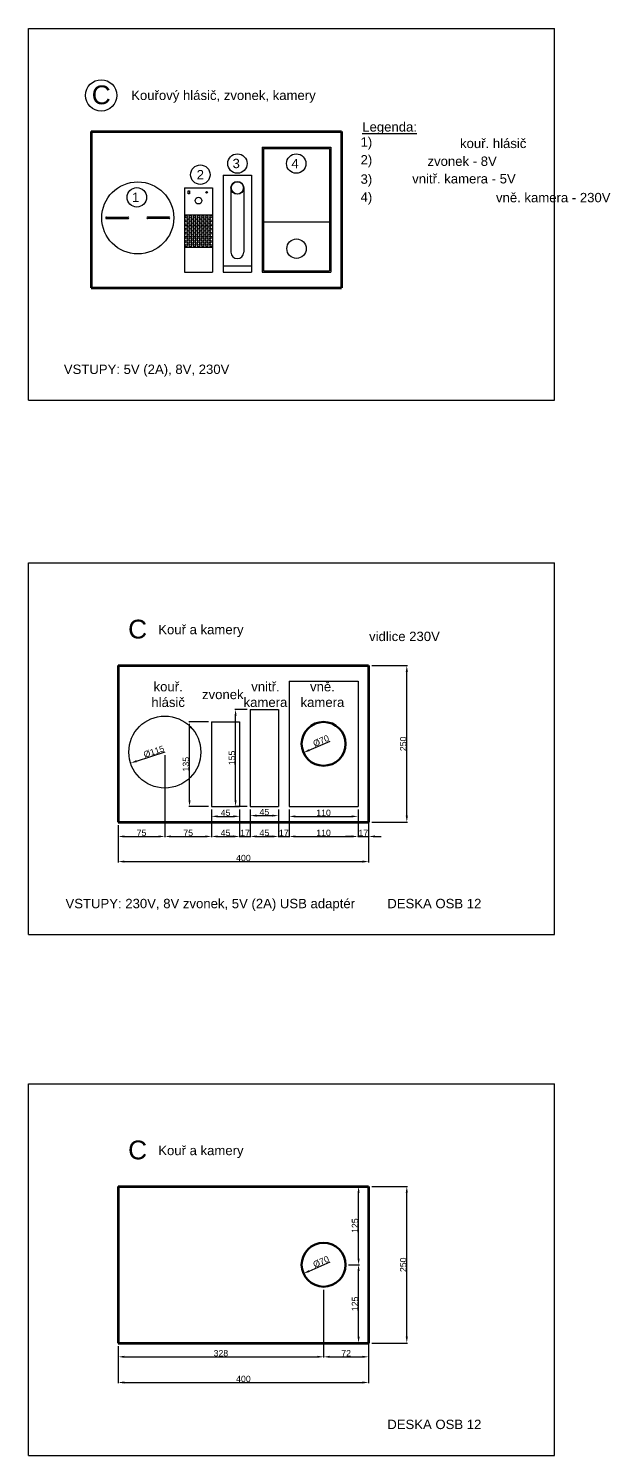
# Model space of a CAD drawing. Header units: millimetres. Extents: x 45156 to 48279, y 3788 to 6068.
# Drawn here: x 47350 to 48279, y 3788 to 6068 of the extents above; entities that cross this region are included whole.
import ezdxf

# ---------------------------------------------------------------- set-up
doc = ezdxf.new("R2010")
doc.units = ezdxf.units.MM
doc.layers.add('koty', color=30, linetype='Continuous')
doc.layers.add('popis', color=2, linetype='Continuous')
doc.layers.add('netisk', color=6, linetype='Continuous', plot=False)
doc.layers.add('osb deska', color=36, linetype='Continuous', lineweight=100)
doc.layers.add('otvory', color=7, linetype='Continuous', lineweight=50)
doc.styles.get("Standard").update_dxf_attribs({"font": 'arial.ttf'})
doc.dimstyles.new('ISO-25', dxfattribs={"dimtxt": 10, "dimasz": 10, "dimexe": 1.25, "dimexo": 5, "dimtad": 1, "dimdec": 0, "dimtxsty": 'Standard', "dimcen": 2.5, "dimadec": 0, "dimazin": 0, "dimtfac": 1, "dimtmove": 0, "dimatfit": 3, "dimfxl": 0, "dimarcsym": 0})

# ---------------------------------------------------------------- blocks, each defined once
blk = doc.blocks.new('*D2')
at = {"layer": 'Defpoints', "color": 0}
for p in [(47893, 5049.9), (47953.9, 5049.9), (47893, 4799.9)]:
    blk.add_point(p, dxfattribs=at)
at = {"layer": 'koty', "color": 0, "lineweight": -2}
for p, q in [((47898, 5049.9), (47955.2, 5049.9)), ((47953.9, 4809.9), (47953.9, 5039.9)), ((47898, 4799.9), (47955.2, 4799.9))]:
    blk.add_line(p, q, dxfattribs=at)
at = {"layer": 'koty', "color": 0}
for points in [[(47955.6, 5039.9), (47952.2, 5039.9), (47953.9, 5049.9)], [(47952.2, 4809.9), (47955.6, 4809.9), (47953.9, 4799.9)]]:
    blk.add_solid(points, dxfattribs=at)
at = {"layer": 'koty', "color": 0, "insert": (47948.2, 4924.9), "char_height": 10, "attachment_point": 5, "rotation": 90}
blk.add_mtext('250', dxfattribs=at)
blk = doc.blocks.new('*D4')
at = {"layer": 'Defpoints', "color": 0}
for p in [(47493, 4799.9), (47893, 4799.9), (47893, 4736.8)]:
    blk.add_point(p, dxfattribs=at)
at = {"layer": 'koty', "color": 0, "lineweight": -2}
for p, q in [((47493, 4794.9), (47493, 4735.5)), ((47893, 4794.9), (47893, 4735.5)), ((47503, 4736.8), (47883, 4736.8))]:
    blk.add_line(p, q, dxfattribs=at)
at = {"layer": 'koty', "color": 0}
for points in [[(47503, 4738.5), (47503, 4735.1), (47493, 4736.8)], [(47883, 4735.1), (47883, 4738.5), (47893, 4736.8)]]:
    blk.add_solid(points, dxfattribs=at)
at = {"layer": 'koty', "color": 0, "insert": (47693, 4742.5), "char_height": 10, "attachment_point": 5}
blk.add_mtext('400', dxfattribs=at)
blk = doc.blocks.new('*D11')
at = {"layer": 'Defpoints', "color": 0}
for p in [(47853.1, 4938.9), (47789, 4910.8)]:
    blk.add_point(p, dxfattribs=at)
at = {"layer": 'koty', "color": 0, "lineweight": -2}
blk.add_line((47798.1, 4914.8), (47831.5, 4929.4), dxfattribs=at)
at = {"layer": 'koty', "color": 0}
blk.add_solid([(47797.4, 4916.4), (47798.8, 4913.3), (47789, 4910.8)], dxfattribs=at)
at = {"layer": 'koty', "color": 0, "insert": (47817, 4929.7), "char_height": 10, "attachment_point": 5, "rotation": 23.6495}
blk.add_mtext('%%c70', dxfattribs=at)
blk = doc.blocks.new('*D22')
at = {"layer": 'Defpoints', "color": 0}
for p in [(47622.3, 4929.4), (47512.8, 4894.2)]:
    blk.add_point(p, dxfattribs=at)
at = {"layer": 'koty', "color": 0, "lineweight": -2}
blk.add_line((47522.3, 4897.3), (47568.2, 4912), dxfattribs=at)
at = {"layer": 'koty', "color": 0}
blk.add_solid([(47521.8, 4898.9), (47522.8, 4895.7), (47512.8, 4894.2)], dxfattribs=at)
at = {"layer": 'koty', "color": 0, "insert": (47550, 4912.5), "char_height": 10, "attachment_point": 5, "rotation": 17.7904}
blk.add_mtext('%%c115', dxfattribs=at)
blk = doc.blocks.new('*D23')
at = {"layer": 'Defpoints', "color": 0}
for p in [(47606.9, 4959.9), (47642, 4959.9), (47642, 4824.9)]:
    blk.add_point(p, dxfattribs=at)
at = {"layer": 'koty', "color": 0, "lineweight": -2}
for p, q in [((47637, 4959.9), (47605.7, 4959.9)), ((47606.9, 4834.9), (47606.9, 4949.9)), ((47637, 4824.9), (47605.7, 4824.9))]:
    blk.add_line(p, q, dxfattribs=at)
at = {"layer": 'koty', "color": 0}
for points in [[(47608.6, 4949.9), (47605.3, 4949.9), (47606.9, 4959.9)], [(47605.3, 4834.9), (47608.6, 4834.9), (47606.9, 4824.9)]]:
    blk.add_solid(points, dxfattribs=at)
at = {"layer": 'koty', "color": 0, "insert": (47601.2, 4892.4), "char_height": 10, "attachment_point": 5, "rotation": 90}
blk.add_mtext('135', dxfattribs=at)
blk = doc.blocks.new('*D24')
at = {"layer": 'Defpoints', "color": 0}
for p in [(47704, 4824.9), (47749, 4824.9), (47749, 4810.2)]:
    blk.add_point(p, dxfattribs=at)
at = {"layer": 'koty', "color": 0, "lineweight": -2}
for p, q in [((47704, 4819.9), (47704, 4809)), ((47714, 4810.2), (47739, 4810.2)), ((47749, 4819.9), (47749, 4809))]:
    blk.add_line(p, q, dxfattribs=at)
at = {"layer": 'koty', "color": 0}
for points in [[(47714, 4811.9), (47714, 4808.6), (47704, 4810.2)], [(47739, 4808.6), (47739, 4811.9), (47749, 4810.2)]]:
    blk.add_solid(points, dxfattribs=at)
at = {"layer": 'koty', "color": 0, "insert": (47726.5, 4815.9), "char_height": 10, "attachment_point": 5}
blk.add_mtext('45', dxfattribs=at)
blk = doc.blocks.new('*D25')
at = {"layer": 'Defpoints', "color": 0}
for p in [(47642, 4824.9), (47687, 4824.9), (47687, 4809.1)]:
    blk.add_point(p, dxfattribs=at)
at = {"layer": 'koty', "color": 0, "lineweight": -2}
for p, q in [((47642, 4819.9), (47642, 4807.8)), ((47687, 4819.9), (47687, 4807.8)), ((47652, 4809.1), (47677, 4809.1))]:
    blk.add_line(p, q, dxfattribs=at)
at = {"layer": 'koty', "color": 0}
for points in [[(47652, 4810.7), (47652, 4807.4), (47642, 4809.1)], [(47677, 4807.4), (47677, 4810.7), (47687, 4809.1)]]:
    blk.add_solid(points, dxfattribs=at)
at = {"layer": 'koty', "color": 0, "insert": (47664.5, 4814.8), "char_height": 10, "attachment_point": 5}
blk.add_mtext('45', dxfattribs=at)
blk = doc.blocks.new('*D26')
at = {"layer": 'Defpoints', "color": 0}
for p in [(47766, 4824.9), (47876, 4824.9), (47876, 4809)]:
    blk.add_point(p, dxfattribs=at)
at = {"layer": 'koty', "color": 0, "lineweight": -2}
for p, q in [((47766, 4819.9), (47766, 4807.7)), ((47876, 4819.9), (47876, 4807.7)), ((47776, 4809), (47866, 4809))]:
    blk.add_line(p, q, dxfattribs=at)
at = {"layer": 'koty', "color": 0}
for points in [[(47776, 4810.6), (47776, 4807.3), (47766, 4809)], [(47866, 4807.3), (47866, 4810.6), (47876, 4809)]]:
    blk.add_solid(points, dxfattribs=at)
at = {"layer": 'koty', "color": 0, "insert": (47821, 4814.7), "char_height": 10, "attachment_point": 5}
blk.add_mtext('110', dxfattribs=at)
blk = doc.blocks.new('*D29')
at = {"layer": 'Defpoints', "color": 0}
for p in [(47680.5, 4979.9), (47704, 4979.9), (47704, 4824.9)]:
    blk.add_point(p, dxfattribs=at)
at = {"layer": 'koty', "color": 0, "lineweight": -2}
for p, q in [((47699, 4979.9), (47679.2, 4979.9)), ((47680.5, 4834.9), (47680.5, 4969.9)), ((47699, 4824.9), (47679.2, 4824.9))]:
    blk.add_line(p, q, dxfattribs=at)
at = {"layer": 'koty', "color": 0}
for points in [[(47682.1, 4969.9), (47678.8, 4969.9), (47680.5, 4979.9)], [(47678.8, 4834.9), (47682.1, 4834.9), (47680.5, 4824.9)]]:
    blk.add_solid(points, dxfattribs=at)
at = {"layer": 'koty', "color": 0, "insert": (47674.7, 4902.4), "char_height": 10, "attachment_point": 5, "rotation": 90}
blk.add_mtext('155', dxfattribs=at)
blk = doc.blocks.new('*D41')
at = {"layer": 'Defpoints', "color": 0}
for p in [(47567.5, 4911.8), (47493, 4799.9), (47567.5, 4776.9)]:
    blk.add_point(p, dxfattribs=at)
at = {"layer": 'koty', "color": 0, "lineweight": -2}
for p, q in [((47567.5, 4906.8), (47567.5, 4775.7)), ((47493, 4794.9), (47493, 4775.7)), ((47503, 4776.9), (47557.5, 4776.9))]:
    blk.add_line(p, q, dxfattribs=at)
at = {"layer": 'koty', "color": 0}
for points in [[(47503, 4778.6), (47503, 4775.3), (47493, 4776.9)], [(47557.5, 4775.3), (47557.5, 4778.6), (47567.5, 4776.9)]]:
    blk.add_solid(points, dxfattribs=at)
at = {"layer": 'koty', "color": 0, "insert": (47530.3, 4782.7), "char_height": 10, "attachment_point": 5}
blk.add_mtext('75', dxfattribs=at)
blk = doc.blocks.new('*D42')
at = {"layer": 'Defpoints', "color": 0}
for p in [(47567.5, 4911.8), (47642, 4824.9), (47642, 4776.9)]:
    blk.add_point(p, dxfattribs=at)
at = {"layer": 'koty', "color": 0, "lineweight": -2}
for p, q in [((47567.5, 4906.8), (47567.5, 4775.7)), ((47642, 4819.9), (47642, 4775.7)), ((47577.5, 4776.9), (47632, 4776.9))]:
    blk.add_line(p, q, dxfattribs=at)
at = {"layer": 'koty', "color": 0}
for points in [[(47577.5, 4778.6), (47577.5, 4775.3), (47567.5, 4776.9)], [(47632, 4775.3), (47632, 4778.6), (47642, 4776.9)]]:
    blk.add_solid(points, dxfattribs=at)
at = {"layer": 'koty', "color": 0, "insert": (47604.8, 4782.7), "char_height": 10, "attachment_point": 5}
blk.add_mtext('75', dxfattribs=at)
blk = doc.blocks.new('*D43')
at = {"layer": 'Defpoints', "color": 0}
for p in [(47642, 4824.9), (47687, 4824.9), (47687, 4776.9)]:
    blk.add_point(p, dxfattribs=at)
at = {"layer": 'koty', "color": 0, "lineweight": -2}
for p, q in [((47642, 4819.9), (47642, 4775.7)), ((47687, 4819.9), (47687, 4775.7)), ((47652, 4776.9), (47677, 4776.9))]:
    blk.add_line(p, q, dxfattribs=at)
at = {"layer": 'koty', "color": 0}
for points in [[(47652, 4778.6), (47652, 4775.3), (47642, 4776.9)], [(47677, 4775.3), (47677, 4778.6), (47687, 4776.9)]]:
    blk.add_solid(points, dxfattribs=at)
at = {"layer": 'koty', "color": 0, "insert": (47664.5, 4782.7), "char_height": 10, "attachment_point": 5}
blk.add_mtext('45', dxfattribs=at)
blk = doc.blocks.new('*D44')
at = {"layer": 'Defpoints', "color": 0}
for p in [(47687, 4824.9), (47704, 4824.9), (47704, 4776.9)]:
    blk.add_point(p, dxfattribs=at)
at = {"layer": 'koty', "color": 0, "lineweight": -2}
for p, q in [((47687, 4819.9), (47687, 4775.7)), ((47704, 4819.9), (47704, 4775.7)), ((47677, 4776.9), (47667, 4776.9)), ((47687, 4776.9), (47704, 4776.9)), ((47714, 4776.9), (47724, 4776.9))]:
    blk.add_line(p, q, dxfattribs=at)
at = {"layer": 'koty', "color": 0}
for points in [[(47677, 4775.3), (47677, 4778.6), (47687, 4776.9)], [(47714, 4778.6), (47714, 4775.3), (47704, 4776.9)]]:
    blk.add_solid(points, dxfattribs=at)
at = {"layer": 'koty', "color": 0, "insert": (47695.5, 4782.6), "char_height": 10, "attachment_point": 5}
blk.add_mtext('17', dxfattribs=at)
blk = doc.blocks.new('*D45')
at = {"layer": 'Defpoints', "color": 0}
for p in [(47704, 4824.9), (47749, 4824.9), (47749, 4776.9)]:
    blk.add_point(p, dxfattribs=at)
at = {"layer": 'koty', "color": 0, "lineweight": -2}
for p, q in [((47704, 4819.9), (47704, 4775.7)), ((47749, 4819.9), (47749, 4775.7)), ((47714, 4776.9), (47739, 4776.9))]:
    blk.add_line(p, q, dxfattribs=at)
at = {"layer": 'koty', "color": 0}
for points in [[(47714, 4778.6), (47714, 4775.3), (47704, 4776.9)], [(47739, 4775.3), (47739, 4778.6), (47749, 4776.9)]]:
    blk.add_solid(points, dxfattribs=at)
at = {"layer": 'koty', "color": 0, "insert": (47726.5, 4782.7), "char_height": 10, "attachment_point": 5}
blk.add_mtext('45', dxfattribs=at)
blk = doc.blocks.new('*D46')
at = {"layer": 'Defpoints', "color": 0}
for p in [(47749, 4824.9), (47766, 4824.9), (47766, 4776.9)]:
    blk.add_point(p, dxfattribs=at)
at = {"layer": 'koty', "color": 0, "lineweight": -2}
for p, q in [((47749, 4819.9), (47749, 4775.7)), ((47766, 4819.9), (47766, 4775.7)), ((47739, 4776.9), (47729, 4776.9)), ((47749, 4776.9), (47766, 4776.9)), ((47776, 4776.9), (47786, 4776.9))]:
    blk.add_line(p, q, dxfattribs=at)
at = {"layer": 'koty', "color": 0}
for points in [[(47739, 4775.3), (47739, 4778.6), (47749, 4776.9)], [(47776, 4778.6), (47776, 4775.3), (47766, 4776.9)]]:
    blk.add_solid(points, dxfattribs=at)
at = {"layer": 'koty', "color": 0, "insert": (47757.5, 4782.6), "char_height": 10, "attachment_point": 5}
blk.add_mtext('17', dxfattribs=at)
blk = doc.blocks.new('*D47')
at = {"layer": 'Defpoints', "color": 0}
for p in [(47766, 4824.9), (47876, 4824.9), (47876, 4776.9)]:
    blk.add_point(p, dxfattribs=at)
at = {"layer": 'koty', "color": 0, "lineweight": -2}
for p, q in [((47766, 4819.9), (47766, 4775.7)), ((47876, 4819.9), (47876, 4775.7)), ((47776, 4776.9), (47866, 4776.9))]:
    blk.add_line(p, q, dxfattribs=at)
at = {"layer": 'koty', "color": 0}
for points in [[(47776, 4778.6), (47776, 4775.3), (47766, 4776.9)], [(47866, 4775.3), (47866, 4778.6), (47876, 4776.9)]]:
    blk.add_solid(points, dxfattribs=at)
at = {"layer": 'koty', "color": 0, "insert": (47821, 4782.7), "char_height": 10, "attachment_point": 5}
blk.add_mtext('110', dxfattribs=at)
blk = doc.blocks.new('*D48')
at = {"layer": 'Defpoints', "color": 0}
for p in [(47876, 4824.9), (47893, 4824.9), (47893, 4776.9)]:
    blk.add_point(p, dxfattribs=at)
at = {"layer": 'koty', "color": 0, "lineweight": -2}
for p, q in [((47876, 4819.9), (47876, 4775.7)), ((47893, 4819.9), (47893, 4775.7)), ((47866, 4776.9), (47856, 4776.9)), ((47876, 4776.9), (47893, 4776.9)), ((47903, 4776.9), (47913, 4776.9))]:
    blk.add_line(p, q, dxfattribs=at)
at = {"layer": 'koty', "color": 0}
for points in [[(47866, 4775.3), (47866, 4778.6), (47876, 4776.9)], [(47903, 4778.6), (47903, 4775.3), (47893, 4776.9)]]:
    blk.add_solid(points, dxfattribs=at)
at = {"layer": 'koty', "color": 0, "insert": (47884.5, 4782.6), "char_height": 10, "attachment_point": 5}
blk.add_mtext('17', dxfattribs=at)
blk = doc.blocks.new('*D50')
at = {"layer": 'Defpoints', "color": 0}
for p in [(47893, 4217.7), (47953.9, 4217.7), (47893, 3967.7)]:
    blk.add_point(p, dxfattribs=at)
at = {"layer": 'koty', "color": 0, "lineweight": -2}
for p, q in [((47898, 4217.7), (47955.2, 4217.7)), ((47953.9, 3977.7), (47953.9, 4207.7)), ((47898, 3967.7), (47955.2, 3967.7))]:
    blk.add_line(p, q, dxfattribs=at)
at = {"layer": 'koty', "color": 0}
for points in [[(47955.6, 4207.7), (47952.2, 4207.7), (47953.9, 4217.7)], [(47952.2, 3977.7), (47955.6, 3977.7), (47953.9, 3967.7)]]:
    blk.add_solid(points, dxfattribs=at)
at = {"layer": 'koty', "color": 0, "insert": (47948.2, 4092.7), "char_height": 10, "attachment_point": 5, "rotation": 90}
blk.add_mtext('250', dxfattribs=at)
blk = doc.blocks.new('*D51')
at = {"layer": 'Defpoints', "color": 0}
for p in [(47493, 3967.7), (47893, 3967.7), (47893, 3904.6)]:
    blk.add_point(p, dxfattribs=at)
at = {"layer": 'koty', "color": 0, "lineweight": -2}
for p, q in [((47493, 3962.7), (47493, 3903.4)), ((47893, 3962.7), (47893, 3903.4)), ((47503, 3904.6), (47883, 3904.6))]:
    blk.add_line(p, q, dxfattribs=at)
at = {"layer": 'koty', "color": 0}
for points in [[(47503, 3906.3), (47503, 3902.9), (47493, 3904.6)], [(47883, 3902.9), (47883, 3906.3), (47893, 3904.6)]]:
    blk.add_solid(points, dxfattribs=at)
at = {"layer": 'koty', "color": 0, "insert": (47693, 3910.3), "char_height": 10, "attachment_point": 5}
blk.add_mtext('400', dxfattribs=at)
blk = doc.blocks.new('*D58')
at = {"layer": 'Defpoints', "color": 0}
for p in [(47853.1, 4106.7), (47789, 4078.6)]:
    blk.add_point(p, dxfattribs=at)
at = {"layer": 'koty', "color": 0, "lineweight": -2}
blk.add_line((47798.1, 4082.7), (47831.5, 4097.3), dxfattribs=at)
at = {"layer": 'koty', "color": 0}
blk.add_solid([(47797.4, 4084.2), (47798.8, 4081.1), (47789, 4078.6)], dxfattribs=at)
at = {"layer": 'koty', "color": 0, "insert": (47817, 4097.5), "char_height": 10, "attachment_point": 5, "rotation": 23.6495}
blk.add_mtext('%%c70', dxfattribs=at)
blk = doc.blocks.new('*D92')
at = {"layer": 'Defpoints', "color": 0}
for p in [(47821, 4057.7), (47893, 3992.7), (47893, 3945.6)]:
    blk.add_point(p, dxfattribs=at)
at = {"layer": 'koty', "color": 0, "lineweight": -2}
for p, q in [((47821, 4052.7), (47821, 3944.4)), ((47893, 3987.7), (47893, 3944.4)), ((47831, 3945.6), (47883, 3945.6))]:
    blk.add_line(p, q, dxfattribs=at)
at = {"layer": 'koty', "color": 0}
for points in [[(47831, 3947.3), (47831, 3944), (47821, 3945.6)], [(47883, 3944), (47883, 3947.3), (47893, 3945.6)]]:
    blk.add_solid(points, dxfattribs=at)
at = {"layer": 'koty', "color": 0, "insert": (47857, 3951.3), "char_height": 10, "attachment_point": 5}
blk.add_mtext('72', dxfattribs=at)
blk = doc.blocks.new('*D95')
at = {"layer": 'Defpoints', "color": 0}
for p in [(47856, 4217.7), (47876.9, 4217.7), (47856, 4092.7)]:
    blk.add_point(p, dxfattribs=at)
at = {"layer": 'koty', "color": 0, "lineweight": -2}
for p, q in [((47861, 4217.7), (47878.2, 4217.7)), ((47876.9, 4102.7), (47876.9, 4207.7)), ((47861, 4092.7), (47878.2, 4092.7))]:
    blk.add_line(p, q, dxfattribs=at)
at = {"layer": 'koty', "color": 0}
for points in [[(47878.6, 4207.7), (47875.2, 4207.7), (47876.9, 4217.7)], [(47875.2, 4102.7), (47878.6, 4102.7), (47876.9, 4092.7)]]:
    blk.add_solid(points, dxfattribs=at)
at = {"layer": 'koty', "color": 0, "insert": (47871.2, 4155.2), "char_height": 10, "attachment_point": 5, "rotation": 90}
blk.add_mtext('125', dxfattribs=at)
blk = doc.blocks.new('*D101')
at = {"layer": 'Defpoints', "color": 0}
for p in [(47856, 4092.7), (47876.9, 4092.7), (47856, 3967.7)]:
    blk.add_point(p, dxfattribs=at)
at = {"layer": 'koty', "color": 0, "lineweight": -2}
for p, q in [((47861, 4092.7), (47878.2, 4092.7)), ((47876.9, 3977.7), (47876.9, 4082.7)), ((47861, 3967.7), (47878.2, 3967.7))]:
    blk.add_line(p, q, dxfattribs=at)
at = {"layer": 'koty', "color": 0}
for points in [[(47878.6, 4082.7), (47875.2, 4082.7), (47876.9, 4092.7)], [(47875.2, 3977.7), (47878.6, 3977.7), (47876.9, 3967.7)]]:
    blk.add_solid(points, dxfattribs=at)
at = {"layer": 'koty', "color": 0, "insert": (47871.2, 4030.2), "char_height": 10, "attachment_point": 5, "rotation": 90}
blk.add_mtext('125', dxfattribs=at)
blk = doc.blocks.new('*D105')
at = {"layer": 'Defpoints', "color": 0}
for p in [(47821, 3992.7), (47493, 3967.7), (47821, 3945.6)]:
    blk.add_point(p, dxfattribs=at)
at = {"layer": 'koty', "color": 0, "lineweight": -2}
for p, q in [((47821, 3987.7), (47821, 3944.4)), ((47493, 3962.7), (47493, 3944.4)), ((47503, 3945.6), (47811, 3945.6))]:
    blk.add_line(p, q, dxfattribs=at)
at = {"layer": 'koty', "color": 0}
for points in [[(47503, 3947.3), (47503, 3944), (47493, 3945.6)], [(47811, 3944), (47811, 3947.3), (47821, 3945.6)]]:
    blk.add_solid(points, dxfattribs=at)
at = {"layer": 'koty', "color": 0, "insert": (47657, 3951.4), "char_height": 10, "attachment_point": 5}
blk.add_mtext('328', dxfattribs=at)

msp = doc.modelspace()

# ---------------------------------------------------------------- linework, layer by layer
for p, q in [((47722.8, 5878.3), (47722.8, 5678.3)), ((47722.8, 5878.3), (47832.8, 5878.3)), ((47725, 5876.1), (47725, 5680.5)), ((47725, 5876.1), (47830.7, 5876.1)), ((47830.7, 5876.1), (47830.7, 5680.5)), ((47832.8, 5878.3), (47832.8, 5678.3)), ((47598.8, 5813.3), (47598.8, 5678.3)), ((47598.8, 5813.3), (47643.8, 5813.3)), ((47643.8, 5813.3), (47643.8, 5678.3)), ((47660.8, 5833.3), (47660.8, 5678.3)), ((47660.8, 5833.3), (47705.8, 5833.3)), ((47673, 5813.1), (47673, 5710.4)), ((47693.6, 5813.1), (47693.6, 5710.4)), ((47705.8, 5833.3), (47705.8, 5678.3)), ((47598.8, 5770.3), (47643.8, 5770.3)), ((47474.4, 5766.5), (47508.7, 5766.5)), ((47474.4, 5764), (47508.7, 5764)), ((47574.2, 5766.5), (47540, 5766.5)), ((47574.2, 5764), (47540, 5764)), ((47725, 5759.1), (47830.7, 5759.1)), ((47598.8, 5718.3), (47643.8, 5718.3)), ((47598.8, 5678.3), (47643.8, 5678.3)), ((47660.8, 5688.7), (47705.8, 5688.7)), ((47660.8, 5678.3), (47705.8, 5678.3)), ((47722.8, 5678.3), (47832.8, 5678.3)), ((47725, 5680.5), (47830.7, 5680.5)), ((47766, 5024.9), (47766, 4824.9)), ((47766, 5024.9), (47876, 5024.9)), ((47876, 5024.9), (47876, 4824.9)), ((47704, 4979.9), (47704, 4824.9)), ((47704, 4979.9), (47749, 4979.9)), ((47749, 4979.9), (47749, 4824.9)), ((47642, 4959.9), (47642, 4824.9)), ((47642, 4959.9), (47687, 4959.9)), ((47687, 4959.9), (47687, 4824.9)), ((47642, 4824.9), (47687, 4824.9)), ((47704, 4824.9), (47749, 4824.9)), ((47766, 4824.9), (47876, 4824.9))]:
    msp.add_line(p, q)
msp.add_lwpolyline([(47605, 5808.4), (47607.1, 5808.4), (47607.1, 5803.4), (47605, 5803.4)], close=True)
for centre, radius in [((47524.3, 5765.2), 57.5), ((47683.3, 5813.1), 10.3), ((47683.3, 5813.1), 9.78), ((47621.3, 5792.7), 5.32), ((47634.3, 5805.9), 1.35), ((47601.6, 5767.1), 1.66), ((47608.2, 5767.1), 1.66), ((47614.8, 5767.1), 1.66), ((47621.5, 5767.1), 1.66), ((47628.1, 5767.1), 1.66), ((47634.7, 5767.1), 1.66), ((47641.3, 5767.1), 1.66), ((47601.6, 5760.5), 1.66), ((47601.6, 5753.9), 1.66), ((47601.6, 5747.3), 1.66), ((47604.9, 5763.8), 1.66), ((47604.9, 5757.2), 1.66), ((47604.9, 5750.6), 1.66), ((47604.9, 5743.9), 1.66), ((47608.2, 5760.5), 1.66), ((47608.2, 5753.9), 1.66), ((47608.2, 5747.3), 1.66), ((47611.5, 5763.8), 1.66), ((47611.5, 5763.8), 1.66), ((47611.5, 5757.2), 1.66), ((47611.5, 5757.2), 1.66), ((47611.5, 5750.6), 1.66), ((47611.5, 5750.6), 1.66), ((47611.5, 5743.9), 1.66), ((47611.5, 5743.9), 1.66), ((47614.8, 5760.5), 1.66), ((47614.8, 5753.9), 1.66), ((47614.8, 5747.3), 1.66), ((47618.1, 5763.8), 1.66), ((47618.1, 5757.2), 1.66), ((47618.1, 5750.6), 1.66), ((47618.1, 5743.9), 1.66), ((47621.5, 5760.5), 1.66), ((47621.5, 5753.9), 1.66), ((47621.5, 5747.3), 1.66), ((47624.8, 5763.8), 1.66), ((47624.8, 5757.2), 1.66), ((47624.8, 5750.6), 1.66), ((47624.8, 5743.9), 1.66), ((47628.1, 5760.5), 1.66), ((47628.1, 5753.9), 1.66), ((47628.1, 5747.3), 1.66), ((47631.4, 5763.8), 1.66), ((47631.4, 5757.2), 1.66), ((47631.4, 5750.6), 1.66), ((47631.4, 5743.9), 1.66), ((47634.7, 5760.5), 1.66), ((47634.7, 5753.9), 1.66), ((47634.7, 5747.3), 1.66), ((47638, 5763.8), 1.66), ((47638, 5757.2), 1.66), ((47638, 5750.6), 1.66), ((47638, 5743.9), 1.66), ((47641.3, 5760.5), 1.66), ((47641.3, 5753.9), 1.66), ((47641.3, 5747.3), 1.66), ((47601.6, 5740.6), 1.66), ((47601.6, 5734), 1.66), ((47601.6, 5727.4), 1.66), ((47601.6, 5720.8), 1.66), ((47604.9, 5737.3), 1.66), ((47604.9, 5730.7), 1.66), ((47604.9, 5724.1), 1.66), ((47608.2, 5740.6), 1.66), ((47608.2, 5734), 1.66), ((47608.2, 5727.4), 1.66), ((47608.2, 5720.8), 1.66), ((47611.5, 5737.3), 1.66), ((47611.5, 5737.3), 1.66), ((47611.5, 5730.7), 1.66), ((47611.5, 5730.7), 1.66), ((47611.5, 5724.1), 1.66), ((47611.5, 5724.1), 1.66), ((47614.8, 5740.6), 1.66), ((47614.8, 5734), 1.66), ((47614.8, 5727.4), 1.66), ((47614.8, 5720.8), 1.66), ((47618.1, 5737.3), 1.66), ((47618.1, 5730.7), 1.66), ((47618.1, 5724.1), 1.66), ((47621.5, 5740.6), 1.66), ((47621.5, 5734), 1.66), ((47621.5, 5727.4), 1.66), ((47621.5, 5720.8), 1.66), ((47624.8, 5737.3), 1.66), ((47624.8, 5730.7), 1.66), ((47624.8, 5724.1), 1.66), ((47628.1, 5740.6), 1.66), ((47628.1, 5734), 1.66), ((47628.1, 5727.4), 1.66), ((47628.1, 5720.8), 1.66), ((47631.4, 5737.3), 1.66), ((47631.4, 5730.7), 1.66), ((47631.4, 5724.1), 1.66), ((47634.7, 5740.6), 1.66), ((47634.7, 5734), 1.66), ((47634.7, 5727.4), 1.66), ((47634.7, 5720.8), 1.66), ((47638, 5737.3), 1.66), ((47638, 5730.7), 1.66), ((47638, 5724.1), 1.66), ((47641.3, 5740.6), 1.66), ((47641.3, 5734), 1.66), ((47641.3, 5727.4), 1.66), ((47641.3, 5720.8), 1.66), ((47777.8, 5716), 15.5), ((47567.5, 4911.8), 57.5)]:
    msp.add_circle(centre, radius)
for centre, radius, start, end in [((47474.4, 5765.2), 1.26, 90, 270), ((47508.7, 5765.2), 1.26, 270, 90), ((47540, 5765.2), 1.26, 90, 270), ((47574.2, 5765.2), 1.26, 270, 90), ((47683.3, 5710.4), 10.3, 180, 0)]:
    msp.add_arc(centre, radius, start, end)
at = {"layer": 'koty'}
msp.add_circle((47465.9, 5960.9), 25, dxfattribs=at)
at = {"layer": 'netisk'}
for p, q in [((47349.9, 6067.7), (47769.9, 6067.7)), ((47349.9, 5473.7), (47349.9, 6067.7)), ((47769.9, 6067.7), (48189.9, 6067.7)), ((48189.9, 5473.7), (48189.9, 6067.7)), ((47349.9, 5473.7), (48189.9, 5473.7)), ((47349.9, 5214.2), (47769.9, 5214.2)), ((47349.9, 4620.2), (47349.9, 5214.2)), ((47769.9, 5214.2), (48189.9, 5214.2)), ((48189.9, 4620.2), (48189.9, 5214.2)), ((47349.9, 4620.2), (47769.9, 4620.2)), ((47769.9, 4620.2), (48189.9, 4620.2)), ((47349.9, 4382), (47769.9, 4382)), ((47349.9, 3788), (47349.9, 4382)), ((47769.9, 4382), (48189.9, 4382)), ((48189.9, 3788), (48189.9, 4382)), ((47349.9, 3788), (47769.9, 3788)), ((47769.9, 3788), (48189.9, 3788))]:
    msp.add_line(p, q, dxfattribs=at)
at = {"layer": 'osb deska'}
for p, q in [((47449.8, 5903.3), (47449.8, 5653.3)), ((47449.8, 5903.3), (47849.8, 5903.3)), ((47849.8, 5903.3), (47849.8, 5653.3)), ((47449.8, 5653.3), (47849.8, 5653.3)), ((47493, 5049.9), (47493, 4799.9)), ((47493, 5049.9), (47893, 5049.9)), ((47893, 5049.9), (47893, 4799.9)), ((47493, 4799.9), (47893, 4799.9)), ((47493, 4217.7), (47493, 3967.7)), ((47493, 4217.7), (47893, 4217.7)), ((47893, 4217.7), (47893, 3967.7)), ((47493, 3967.7), (47893, 3967.7))]:
    msp.add_line(p, q, dxfattribs=at)
at = {"layer": 'otvory'}
for centre in [(47821, 4924.9), (47821, 4092.7)]:
    msp.add_circle(centre, 35, dxfattribs=at)
at = {"layer": 'popis'}
for centre in [(47683.4, 5852), (47777.4, 5851.9), (47624.2, 5834.2), (47522.8, 5798)]:
    msp.add_circle(centre, 15.5, dxfattribs=at)

# ---------------------------------------------------------------- texts
at = {"layer": 'popis', "linetype": 'Continuous'}
for s, p in [('Kouřový hlásič, zvonek, kamery', (47513.8, 5953.5)), ('VSTUPY: 5V (2A), 8V, 230V ', (47406.2, 5515.8)), ('Kouř a kamery', (47557, 5100)), ('vidlice 230V', (47893.7, 5089.1)), ('VSTUPY: 230V, 8V zvonek, 5V (2A) USB adaptér', (47408.9, 4662.3)), ('DESKA OSB 12', (47922.8, 4662.3)), ('Kouř a kamery', (47557, 4267.8)), ('DESKA OSB 12', (47922.8, 3830.2))]:
    msp.add_text(s, height=15, dxfattribs=at).set_placement(p)
at = {"layer": 'popis', "attachment_point": 5}
for s, insert, char_height, width in [('C', (47465.9, 5961.5), 30, 28.008), ('{\\LLegenda:}', (47926.5, 5908.3), 15, 367.99), ('1)', (47889.4, 5884.1), 15, 367.99), ('kouř. hlásič', (48091.9, 5884.1), 15, 367.99), ('3', (47681.5, 5852), 15, 367.99), ('4', (47775.4, 5851.9), 15, 367.99), ('2)', (47889.4, 5855.7), 15, 367.99), ('zvonek - 8V', (48042.3, 5855.6), 15, 263.14), ('2', (47624.2, 5834.2), 15, 367.99), ('vnitř. kamera - 5V', (48045.2, 5827.6), 15, 274.77), ('3)', (47889.4, 5824.9), 15, 367.99), ('1', (47520.9, 5798), 15, 367.99), ('4)', (47889.4, 5796.1), 15, 367.99), ('vně. kamera - 230V', (48187.8, 5797.5), 15, 555.516), ('C', (47524, 5108), 30, 28.008), ('kouř.\\Phlásič', (47572.8, 5003.7), 15, 28.008), ('vnitř.\\Pkamera', (47728.2, 5003.7), 15, 28.008), ('vně.\\Pkamera', (47819.2, 5003.7), 15, 28.008), ('zvonek', (47660.1, 5003.7), 15, 28.008), ('C', (47524, 4275.9), 30, 28.008)]:
    msp.add_mtext(s, dxfattribs=dict(at, insert=insert, char_height=char_height, width=width))

# ---------------------------------------------------------------- dimensions: what is measured, and where the dimension line sits
at = {"layer": 'koty'}
for base, p1, p2, picture, middle in [((47953.9, 5049.9), (47893, 4799.9), (47893, 5049.9), '*D2', (47948.2, 4924.9)), ((47680.5, 4979.9), (47704, 4824.9), (47704, 4979.9), '*D29', (47674.7, 4902.4)), ((47606.9, 4959.9), (47642, 4824.9), (47642, 4959.9), '*D23', (47601.2, 4892.4)), ((47876.9, 4217.7), (47856, 4092.7), (47856, 4217.7), '*D95', (47871.2, 4155.2)), ((47953.9, 4217.7), (47893, 3967.7), (47893, 4217.7), '*D50', (47948.2, 4092.7)), ((47876.9, 4092.7), (47856, 3967.7), (47856, 4092.7), '*D101', (47871.2, 4030.2))]:
    dim = msp.add_linear_dim(base=base, p1=p1, p2=p2, angle=90, dimstyle='ISO-25', dxfattribs=at)
    dim.commit()
    dim.dimension.update_dxf_attribs({"geometry": picture, "text_midpoint": middle})
dim = msp.add_diameter_dim_2p(p1=(47622.3, 4929.4), p2=(47512.8, 4894.2), dimstyle='ISO-25', dxfattribs=at)
dim.commit()
dim.dimension.update_dxf_attribs({"geometry": '*D22', "text_midpoint": (47551.9, 4906.8), "dimtype": 163})
for p1, p2, picture, middle in [((47853.1, 4938.9), (47789, 4910.8), '*D11', (47819.4, 4924.1)), ((47853.1, 4106.7), (47789, 4078.6), '*D58', (47819.4, 4092))]:
    dim = msp.add_diameter_dim_2p(p1=p1, p2=p2, dimstyle='ISO-25', override={"dimtxt": 10}, dxfattribs=at)
    dim.commit()
    dim.dimension.update_dxf_attribs({"geometry": picture, "text_midpoint": middle, "dimtype": 163})
for base, p1, p2, picture, middle in [((47567.5145508, 4776.9426867), (47493.0145508, 4799.8710968), (47567.5145508, 4911.7891833), '*D41', (47530.2645508, 4782.6526867)), ((47642.0145508, 4776.9426867), (47567.5145508, 4911.7891833), (47642.0145508, 4824.8710968), '*D42', (47604.7645508, 4782.6526867)), ((47687, 4809.1), (47642, 4824.9), (47687, 4824.9), '*D25', (47664.5, 4814.8)), ((47687, 4776.9), (47642, 4824.9), (47687, 4824.9), '*D43', (47664.5, 4782.7)), ((47704, 4776.9), (47687, 4824.9), (47704, 4824.9), '*D44', (47695.5, 4782.6)), ((47749, 4810.2), (47704, 4824.9), (47749, 4824.9), '*D24', (47726.5, 4815.9)), ((47749, 4776.9), (47704, 4824.9), (47749, 4824.9), '*D45', (47726.5, 4782.7)), ((47766, 4776.9), (47749, 4824.9), (47766, 4824.9), '*D46', (47757.5, 4782.6)), ((47876, 4809), (47766, 4824.9), (47876, 4824.9), '*D26', (47821, 4814.7)), ((47876, 4776.9), (47766, 4824.9), (47876, 4824.9), '*D47', (47821, 4782.7)), ((47893, 4776.9), (47876, 4824.9), (47893, 4824.9), '*D48', (47884.5, 4782.6)), ((47893, 4736.8), (47493, 4799.9), (47893, 4799.9), '*D4', (47693, 4742.5)), ((47893, 3904.6), (47493, 3967.7), (47893, 3967.7), '*D51', (47693, 3910.3))]:
    dim = msp.add_linear_dim(base=base, p1=p1, p2=p2, dimstyle='ISO-25', dxfattribs=at)
    dim.commit()
    dim.dimension.update_dxf_attribs({"geometry": picture, "text_midpoint": middle})
for base, p1, p2, picture, middle in [((47893, 3945.6), (47821, 4057.7), (47893, 3992.7), '*D92', (47857, 3945.6)), ((47821, 3945.6), (47493, 3967.7), (47821, 3992.7), '*D105', (47657, 3945.6))]:
    dim = msp.add_linear_dim(base=base, p1=p1, p2=p2, dimstyle='ISO-25', dxfattribs=at)
    dim.commit()
    dim.dimension.update_dxf_attribs({"geometry": picture, "text_midpoint": middle, "dimtype": 160})

doc.saveas('drawing.dxf')
